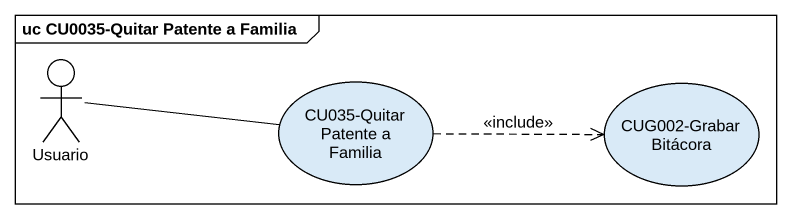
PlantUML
@startuml
mainframe uc CU0035-Quitar Patente a Familia
actor Usuario
usecase "CU035-Quitar Patente a Familia" as CU035_Quitar_Patente_a
usecase "CUG002-Grabar Bitácora" as CUG002_Grabar_Bitácora
Usuario -right- CU035_Quitar_Patente_a
CU035_Quitar_Patente_a .right.> CUG002_Grabar_Bitácora : <<include>>
@enduml
